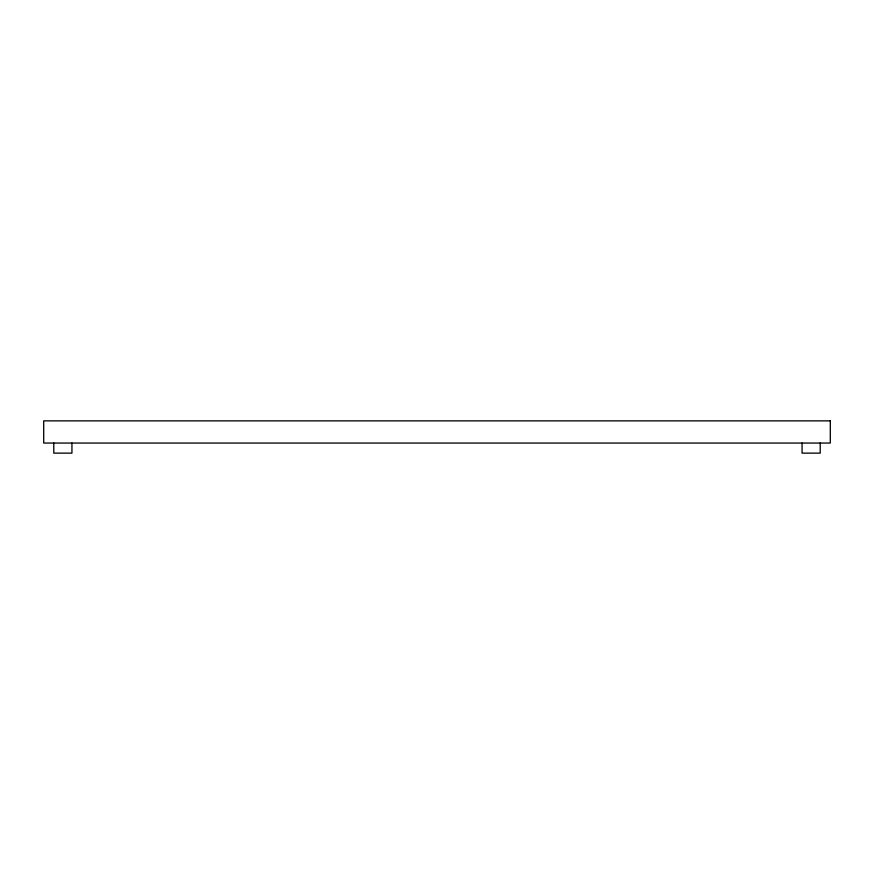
<?xml version="1.0" encoding="UTF-8"?>
<svg xmlns="http://www.w3.org/2000/svg" width="874" height="874" viewBox="0 0 874 874"><rect width="100%" height="100%" fill="white"/><g stroke="black" fill="none" stroke-linecap="round" stroke-linejoin="round"><path stroke-width="1.31" d="M820.216 443.052L820.216 453.136L802.059 453.136L802.059 443.052M71.941 443.052L71.941 453.136L53.784 453.136L53.784 443.052M830.3 420.864L43.7 420.864L43.7 443.052L830.3 443.052L830.3 420.864"/></g></svg>
